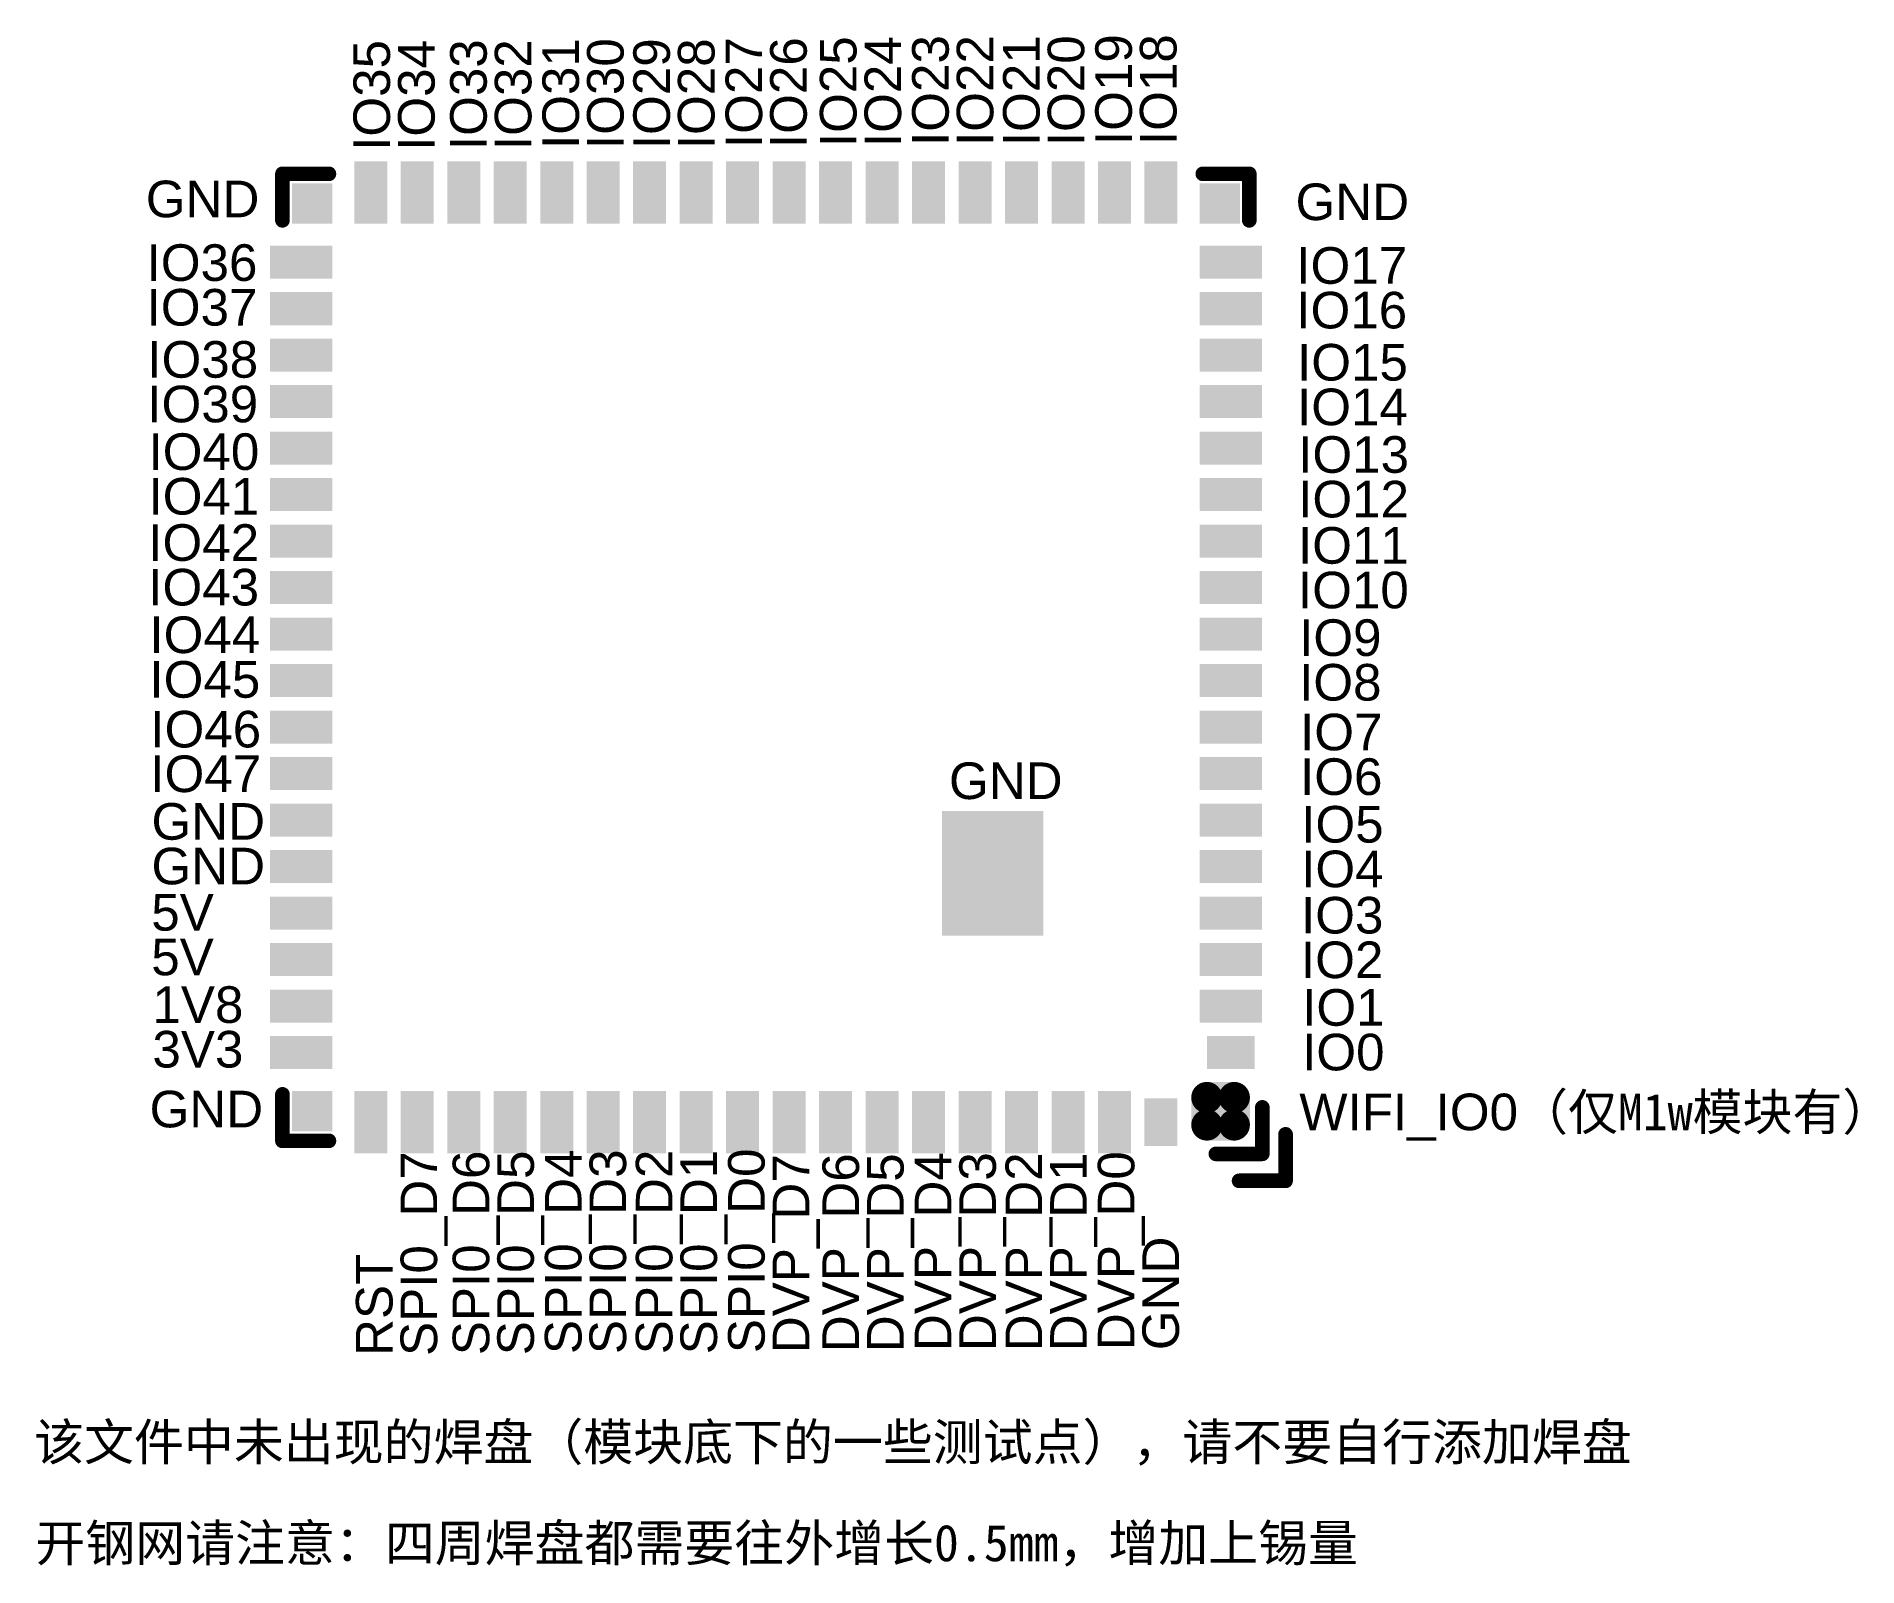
# Model space of a CAD drawing. Header units: millimetres. Extents: x -7.2 to 42.5, y -12.1 to 29.7.
import ezdxf

# ---------------------------------------------------------------- set-up
doc = ezdxf.new("R2010")
doc.units = ezdxf.units.MM
for name, color, linetype in [('PadHoleLayer', 156, 'Continuous'), ('TopLayer', 1, 'Continuous'), ('TopOverlay', 2, 'Continuous'), ('TopPaste', 8, 'Continuous'), ('TopSolder', 216, 'Continuous')]:
    doc.layers.add(name, color=color, linetype=linetype)

msp = doc.modelspace()

# ---------------------------------------------------------------- linework, layer by layer
at = {"layer": 'PadHoleLayer'}
msp.add_lwpolyline([(25.123, 0.3), (25.123, 0.3, -1), (25.123, 0.3), (25.123, 0.3, -1)], format="xyb", close=True, dxfattribs=at)
at = {"layer": 'TopLayer', "const_width": 0.375}
for points in [[(24.561, 0.675, 1), (24.936, 0.675, 1)], [(25.31, 0.675, 1), (25.685, 0.675, 1)], [(24.561, -0.075, 1), (24.936, -0.075, 1)], [(25.31, -0.075, 1), (25.685, -0.075, 1)]]:
    msp.add_lwpolyline(points, format="xyb", close=True, dxfattribs=at)
at = {"layer": 'TopLayer'}
for points in [[(1.505, 24.6), (2.305, 24.6), (1.505, 26.2), (2.305, 26.2)], [(2.775, 24.6), (3.575, 24.6), (2.775, 26.2), (3.575, 26.2)], [(4.045, 24.6), (4.845, 24.6), (4.045, 26.2), (4.845, 26.2)], [(5.315, 24.6), (6.115, 24.6), (5.315, 26.2), (6.115, 26.2)], [(6.585, 24.6), (7.385, 24.6), (6.585, 26.2), (7.385, 26.2)], [(7.855, 24.6), (8.655, 24.6), (7.855, 26.2), (8.655, 26.2)], [(9.125, 24.6), (9.925, 24.6), (9.125, 26.2), (9.925, 26.2)], [(10.395, 24.6), (11.195, 24.6), (10.395, 26.2), (11.195, 26.2)], [(11.665, 24.6), (12.465, 24.6), (11.665, 26.2), (12.465, 26.2)], [(12.935, 24.6), (13.735, 24.6), (12.935, 26.2), (13.735, 26.2)], [(14.205, 24.6), (15.005, 24.6), (14.205, 26.2), (15.005, 26.2)], [(15.475, 24.6), (16.275, 24.6), (15.475, 26.2), (16.275, 26.2)], [(16.745, 24.6), (17.545, 24.6), (16.745, 26.2), (17.545, 26.2)], [(18.015, 24.6), (18.815, 24.6), (18.015, 26.2), (18.815, 26.2)], [(19.285, 24.6), (20.085, 24.6), (19.285, 26.2), (20.085, 26.2)], [(20.555, 24.6), (21.355, 24.6), (20.555, 26.2), (21.355, 26.2)], [(21.825, 24.6), (22.625, 24.6), (21.825, 26.2), (22.625, 26.2)], [(23.095, 24.6), (23.895, 24.6), (23.095, 26.2), (23.895, 26.2)], [(-0.2, 25.6), (-0.2, 24.6), (0.8, 25.6), (0.8, 24.6)], [(24.6, 25.6), (24.6, 24.6), (25.6, 25.6), (25.6, 24.6)], [(-0.8, 23.895), (-0.8, 23.095), (0.8, 23.895), (0.8, 23.095)], [(24.6, 23.895), (24.6, 23.095), (26.2, 23.895), (26.2, 23.095)], [(-0.8, 22.625), (-0.8, 21.825), (0.8, 22.625), (0.8, 21.825)], [(24.6, 22.625), (24.6, 21.825), (26.2, 22.625), (26.2, 21.825)], [(-0.8, 21.355), (-0.8, 20.555), (0.8, 21.355), (0.8, 20.555)], [(24.6, 21.355), (24.6, 20.555), (26.2, 21.355), (26.2, 20.555)], [(-0.8, 20.085), (-0.8, 19.285), (0.8, 20.085), (0.8, 19.285)], [(24.6, 20.085), (24.6, 19.285), (26.2, 20.085), (26.2, 19.285)], [(-0.8, 18.815), (-0.8, 18.015), (0.8, 18.815), (0.8, 18.015)], [(24.6, 18.815), (24.6, 18.015), (26.2, 18.815), (26.2, 18.015)], [(-0.8, 17.545), (-0.8, 16.745), (0.8, 17.545), (0.8, 16.745)], [(24.6, 17.545), (24.6, 16.745), (26.2, 17.545), (26.2, 16.745)], [(-0.8, 16.275), (-0.8, 15.475), (0.8, 16.275), (0.8, 15.475)], [(24.6, 16.275), (24.6, 15.475), (26.2, 16.275), (26.2, 15.475)], [(-0.8, 15.005), (-0.8, 14.205), (0.8, 15.005), (0.8, 14.205)], [(24.6, 15.005), (24.6, 14.205), (26.2, 15.005), (26.2, 14.205)], [(-0.8, 13.735), (-0.8, 12.935), (0.8, 13.735), (0.8, 12.935)], [(24.6, 13.735), (24.6, 12.935), (26.2, 13.735), (26.2, 12.935)], [(-0.8, 12.465), (-0.8, 11.665), (0.8, 12.465), (0.8, 11.665)], [(24.6, 12.465), (24.6, 11.665), (26.2, 12.465), (26.2, 11.665)], [(-0.8, 11.195), (-0.8, 10.395), (0.8, 11.195), (0.8, 10.395)], [(24.6, 11.195), (24.6, 10.395), (26.2, 11.195), (26.2, 10.395)], [(-0.8, 9.925), (-0.8, 9.125), (0.8, 9.925), (0.8, 9.125)], [(24.6, 9.925), (24.6, 9.125), (26.2, 9.925), (26.2, 9.125)], [(-0.8, 8.655), (-0.8, 7.855), (0.8, 8.655), (0.8, 7.855)], [(24.6, 8.655), (24.6, 7.855), (26.2, 8.655), (26.2, 7.855)], [(17.567, 8.451), (17.567, 5.149), (20.234, 8.451), (20.234, 5.149)], [(-0.8, 7.385), (-0.8, 6.585), (0.8, 7.385), (0.8, 6.585)], [(24.6, 7.385), (24.6, 6.585), (26.2, 7.385), (26.2, 6.585)], [(-0.8, 6.115), (-0.8, 5.315), (0.8, 6.115), (0.8, 5.315)], [(24.6, 6.115), (24.6, 5.315), (26.2, 6.115), (26.2, 5.315)], [(-0.8, 4.845), (-0.8, 4.045), (0.8, 4.845), (0.8, 4.045)], [(24.6, 4.845), (24.6, 4.045), (26.2, 4.845), (26.2, 4.045)], [(-0.8, 3.575), (-0.8, 2.775), (0.8, 3.575), (0.8, 2.775)], [(24.6, 3.575), (24.6, 2.775), (26.2, 3.575), (26.2, 2.775)], [(-0.8, 2.305), (-0.8, 1.505), (0.8, 2.305), (0.8, 1.505)], [(24.8, 2.305), (24.8, 1.505), (26, 2.305), (26, 1.505)], [(25.498, -0.45), (25.498, 1.05), (24.748, -0.45), (24.748, 1.05)], [(-0.2, 0.8), (-0.2, -0.2), (0.8, 0.8), (0.8, -0.2)], [(1.505, -0.8), (2.305, -0.8), (1.505, 0.8), (2.305, 0.8)], [(2.775, -0.8), (3.575, -0.8), (2.775, 0.8), (3.575, 0.8)], [(4.045, -0.8), (4.845, -0.8), (4.045, 0.8), (4.845, 0.8)], [(5.315, -0.8), (6.115, -0.8), (5.315, 0.8), (6.115, 0.8)], [(6.585, -0.8), (7.385, -0.8), (6.585, 0.8), (7.385, 0.8)], [(7.855, -0.8), (8.655, -0.8), (7.855, 0.8), (8.655, 0.8)], [(9.125, -0.8), (9.925, -0.8), (9.125, 0.8), (9.925, 0.8)], [(10.395, -0.8), (11.195, -0.8), (10.395, 0.8), (11.195, 0.8)], [(11.665, -0.8), (12.465, -0.8), (11.665, 0.8), (12.465, 0.8)], [(12.935, -0.8), (13.735, -0.8), (12.935, 0.8), (13.735, 0.8)], [(14.205, -0.8), (15.005, -0.8), (14.205, 0.8), (15.005, 0.8)], [(15.475, -0.8), (16.275, -0.8), (15.475, 0.8), (16.275, 0.8)], [(16.745, -0.8), (17.545, -0.8), (16.745, 0.8), (17.545, 0.8)], [(18.015, -0.8), (18.815, -0.8), (18.015, 0.8), (18.815, 0.8)], [(19.285, -0.8), (20.085, -0.8), (19.285, 0.8), (20.085, 0.8)], [(20.555, -0.8), (21.355, -0.8), (20.555, 0.8), (21.355, 0.8)], [(21.825, -0.8), (22.625, -0.8), (21.825, 0.8), (22.625, 0.8)], [(23.095, -0.6), (23.895, -0.6), (23.095, 0.6), (23.895, 0.6)], [(25.873, -0.075), (25.873, 0.675), (24.373, -0.075), (24.373, 0.675)]]:
    msp.add_solid(points, dxfattribs=at)
at = {"layer": 'TopOverlay', "const_width": 0.4}
for points in [[(-0.508, 25.908), (0.762, 25.908)], [(-0.508, 24.638), (-0.508, 25.908)], [(24.638, 25.908), (25.908, 25.908)], [(25.908, 24.638), (25.908, 25.908)], [(-0.508, -0.508), (-0.508, 0.762)], [(26.264, -0.864), (26.264, 0.406)], [(-0.508, -0.508), (0.762, -0.508)], [(26.899, -1.6), (26.899, -0.33)], [(24.994, -0.864), (26.264, -0.864)], [(25.629, -1.6), (26.899, -1.6)]]:
    msp.add_lwpolyline(points, dxfattribs=at)
at = {"layer": 'TopOverlay', "const_width": 0.2}
for points in [[(-0.608, 25.908, 1), (-0.408, 25.908, 1)], [(-0.608, 25.908, 1), (-0.408, 25.908, 1)], [(0.662, 25.908, 1), (0.862, 25.908, 1)], [(24.538, 25.908, 1), (24.738, 25.908, 1)], [(25.808, 25.908, 1), (26.008, 25.908, 1)], [(25.808, 25.908, 1), (26.008, 25.908, 1)], [(-0.608, 24.638, 1), (-0.408, 24.638, 1)], [(25.808, 24.638, 1), (26.008, 24.638, 1)], [(-0.608, 0.762, 1), (-0.408, 0.762, 1)], [(26.164, 0.406, 1), (26.364, 0.406, 1)], [(-0.608, -0.508, 1), (-0.408, -0.508, 1)], [(-0.608, -0.508, 1), (-0.408, -0.508, 1)], [(0.662, -0.508, 1), (0.862, -0.508, 1)], [(26.799, -0.33, 1), (26.999, -0.33, 1)], [(24.894, -0.864, 1), (25.094, -0.864, 1)], [(26.164, -0.864, 1), (26.364, -0.864, 1)], [(26.164, -0.864, 1), (26.364, -0.864, 1)], [(25.529, -1.6, 1), (25.729, -1.6, 1)], [(26.799, -1.6, 1), (26.999, -1.6, 1)], [(26.799, -1.6, 1), (26.999, -1.6, 1)]]:
    msp.add_lwpolyline(points, format="xyb", close=True, dxfattribs=at)
at = {"layer": 'TopPaste', "const_width": 0.375}
for points in [[(24.561, 0.675, 1), (24.936, 0.675, 1)], [(25.31, 0.675, 1), (25.685, 0.675, 1)], [(24.561, -0.075, 1), (24.936, -0.075, 1)], [(25.31, -0.075, 1), (25.685, -0.075, 1)]]:
    msp.add_lwpolyline(points, format="xyb", close=True, dxfattribs=at)
at = {"layer": 'TopPaste'}
for points in [[(1.505, 24.6), (2.305, 24.6), (1.505, 26.2), (2.305, 26.2)], [(2.775, 24.6), (3.575, 24.6), (2.775, 26.2), (3.575, 26.2)], [(4.045, 24.6), (4.845, 24.6), (4.045, 26.2), (4.845, 26.2)], [(5.315, 24.6), (6.115, 24.6), (5.315, 26.2), (6.115, 26.2)], [(6.585, 24.6), (7.385, 24.6), (6.585, 26.2), (7.385, 26.2)], [(7.855, 24.6), (8.655, 24.6), (7.855, 26.2), (8.655, 26.2)], [(9.125, 24.6), (9.925, 24.6), (9.125, 26.2), (9.925, 26.2)], [(10.395, 24.6), (11.195, 24.6), (10.395, 26.2), (11.195, 26.2)], [(11.665, 24.6), (12.465, 24.6), (11.665, 26.2), (12.465, 26.2)], [(12.935, 24.6), (13.735, 24.6), (12.935, 26.2), (13.735, 26.2)], [(14.205, 24.6), (15.005, 24.6), (14.205, 26.2), (15.005, 26.2)], [(15.475, 24.6), (16.275, 24.6), (15.475, 26.2), (16.275, 26.2)], [(16.745, 24.6), (17.545, 24.6), (16.745, 26.2), (17.545, 26.2)], [(18.015, 24.6), (18.815, 24.6), (18.015, 26.2), (18.815, 26.2)], [(19.285, 24.6), (20.085, 24.6), (19.285, 26.2), (20.085, 26.2)], [(20.555, 24.6), (21.355, 24.6), (20.555, 26.2), (21.355, 26.2)], [(21.825, 24.6), (22.625, 24.6), (21.825, 26.2), (22.625, 26.2)], [(23.095, 24.6), (23.895, 24.6), (23.095, 26.2), (23.895, 26.2)], [(-0.2, 25.6), (-0.2, 24.6), (0.8, 25.6), (0.8, 24.6)], [(24.6, 25.6), (24.6, 24.6), (25.6, 25.6), (25.6, 24.6)], [(-0.8, 23.895), (-0.8, 23.095), (0.8, 23.895), (0.8, 23.095)], [(24.6, 23.895), (24.6, 23.095), (26.2, 23.895), (26.2, 23.095)], [(-0.8, 22.625), (-0.8, 21.825), (0.8, 22.625), (0.8, 21.825)], [(24.6, 22.625), (24.6, 21.825), (26.2, 22.625), (26.2, 21.825)], [(-0.8, 21.355), (-0.8, 20.555), (0.8, 21.355), (0.8, 20.555)], [(24.6, 21.355), (24.6, 20.555), (26.2, 21.355), (26.2, 20.555)], [(-0.8, 20.085), (-0.8, 19.285), (0.8, 20.085), (0.8, 19.285)], [(24.6, 20.085), (24.6, 19.285), (26.2, 20.085), (26.2, 19.285)], [(-0.8, 18.815), (-0.8, 18.015), (0.8, 18.815), (0.8, 18.015)], [(24.6, 18.815), (24.6, 18.015), (26.2, 18.815), (26.2, 18.015)], [(-0.8, 17.545), (-0.8, 16.745), (0.8, 17.545), (0.8, 16.745)], [(24.6, 17.545), (24.6, 16.745), (26.2, 17.545), (26.2, 16.745)], [(-0.8, 16.275), (-0.8, 15.475), (0.8, 16.275), (0.8, 15.475)], [(24.6, 16.275), (24.6, 15.475), (26.2, 16.275), (26.2, 15.475)], [(-0.8, 15.005), (-0.8, 14.205), (0.8, 15.005), (0.8, 14.205)], [(24.6, 15.005), (24.6, 14.205), (26.2, 15.005), (26.2, 14.205)], [(-0.8, 13.735), (-0.8, 12.935), (0.8, 13.735), (0.8, 12.935)], [(24.6, 13.735), (24.6, 12.935), (26.2, 13.735), (26.2, 12.935)], [(-0.8, 12.465), (-0.8, 11.665), (0.8, 12.465), (0.8, 11.665)], [(24.6, 12.465), (24.6, 11.665), (26.2, 12.465), (26.2, 11.665)], [(-0.8, 11.195), (-0.8, 10.395), (0.8, 11.195), (0.8, 10.395)], [(24.6, 11.195), (24.6, 10.395), (26.2, 11.195), (26.2, 10.395)], [(-0.8, 9.925), (-0.8, 9.125), (0.8, 9.925), (0.8, 9.125)], [(24.6, 9.925), (24.6, 9.125), (26.2, 9.925), (26.2, 9.125)], [(-0.8, 8.655), (-0.8, 7.855), (0.8, 8.655), (0.8, 7.855)], [(24.6, 8.655), (24.6, 7.855), (26.2, 8.655), (26.2, 7.855)], [(17.567, 8.451), (17.567, 5.149), (20.234, 8.451), (20.234, 5.149)], [(-0.8, 7.385), (-0.8, 6.585), (0.8, 7.385), (0.8, 6.585)], [(24.6, 7.385), (24.6, 6.585), (26.2, 7.385), (26.2, 6.585)], [(-0.8, 6.115), (-0.8, 5.315), (0.8, 6.115), (0.8, 5.315)], [(24.6, 6.115), (24.6, 5.315), (26.2, 6.115), (26.2, 5.315)], [(-0.8, 4.845), (-0.8, 4.045), (0.8, 4.845), (0.8, 4.045)], [(24.6, 4.845), (24.6, 4.045), (26.2, 4.845), (26.2, 4.045)], [(-0.8, 3.575), (-0.8, 2.775), (0.8, 3.575), (0.8, 2.775)], [(24.6, 3.575), (24.6, 2.775), (26.2, 3.575), (26.2, 2.775)], [(-0.8, 2.305), (-0.8, 1.505), (0.8, 2.305), (0.8, 1.505)], [(24.8, 2.305), (24.8, 1.505), (26, 2.305), (26, 1.505)], [(25.498, -0.45), (25.498, 1.05), (24.748, -0.45), (24.748, 1.05)], [(-0.2, 0.8), (-0.2, -0.2), (0.8, 0.8), (0.8, -0.2)], [(1.505, -0.8), (2.305, -0.8), (1.505, 0.8), (2.305, 0.8)], [(2.775, -0.8), (3.575, -0.8), (2.775, 0.8), (3.575, 0.8)], [(4.045, -0.8), (4.845, -0.8), (4.045, 0.8), (4.845, 0.8)], [(5.315, -0.8), (6.115, -0.8), (5.315, 0.8), (6.115, 0.8)], [(6.585, -0.8), (7.385, -0.8), (6.585, 0.8), (7.385, 0.8)], [(7.855, -0.8), (8.655, -0.8), (7.855, 0.8), (8.655, 0.8)], [(9.125, -0.8), (9.925, -0.8), (9.125, 0.8), (9.925, 0.8)], [(10.395, -0.8), (11.195, -0.8), (10.395, 0.8), (11.195, 0.8)], [(11.665, -0.8), (12.465, -0.8), (11.665, 0.8), (12.465, 0.8)], [(12.935, -0.8), (13.735, -0.8), (12.935, 0.8), (13.735, 0.8)], [(14.205, -0.8), (15.005, -0.8), (14.205, 0.8), (15.005, 0.8)], [(15.475, -0.8), (16.275, -0.8), (15.475, 0.8), (16.275, 0.8)], [(16.745, -0.8), (17.545, -0.8), (16.745, 0.8), (17.545, 0.8)], [(18.015, -0.8), (18.815, -0.8), (18.015, 0.8), (18.815, 0.8)], [(19.285, -0.8), (20.085, -0.8), (19.285, 0.8), (20.085, 0.8)], [(20.555, -0.8), (21.355, -0.8), (20.555, 0.8), (21.355, 0.8)], [(21.825, -0.8), (22.625, -0.8), (21.825, 0.8), (22.625, 0.8)], [(23.095, -0.6), (23.895, -0.6), (23.095, 0.6), (23.895, 0.6)], [(25.873, -0.075), (25.873, 0.675), (24.373, -0.075), (24.373, 0.675)]]:
    msp.add_solid(points, dxfattribs=at)
at = {"layer": 'TopSolder', "const_width": 0.426}
for points in [[(24.535, 0.675, 1), (24.961, 0.675, 1)], [(25.285, 0.675, 1), (25.711, 0.675, 1)], [(24.535, -0.075, 1), (24.961, -0.075, 1)], [(25.285, -0.075, 1), (25.711, -0.075, 1)]]:
    msp.add_lwpolyline(points, format="xyb", close=True, dxfattribs=at)
at = {"layer": 'TopSolder'}
for points in [[(1.454, 24.549), (2.356, 24.549), (1.454, 26.251), (2.356, 26.251)], [(2.724, 24.549), (3.626, 24.549), (2.724, 26.251), (3.626, 26.251)], [(3.994, 24.549), (4.896, 24.549), (3.994, 26.251), (4.896, 26.251)], [(5.264, 24.549), (6.166, 24.549), (5.264, 26.251), (6.166, 26.251)], [(6.534, 24.549), (7.436, 24.549), (6.534, 26.251), (7.436, 26.251)], [(7.804, 24.549), (8.706, 24.549), (7.804, 26.251), (8.706, 26.251)], [(9.074, 24.549), (9.976, 24.549), (9.074, 26.251), (9.976, 26.251)], [(10.344, 24.549), (11.246, 24.549), (10.344, 26.251), (11.246, 26.251)], [(11.614, 24.549), (12.516, 24.549), (11.614, 26.251), (12.516, 26.251)], [(12.884, 24.549), (13.786, 24.549), (12.884, 26.251), (13.786, 26.251)], [(14.154, 24.549), (15.056, 24.549), (14.154, 26.251), (15.056, 26.251)], [(15.424, 24.549), (16.326, 24.549), (15.424, 26.251), (16.326, 26.251)], [(16.694, 24.549), (17.596, 24.549), (16.694, 26.251), (17.596, 26.251)], [(17.964, 24.549), (18.866, 24.549), (17.964, 26.251), (18.866, 26.251)], [(19.234, 24.549), (20.136, 24.549), (19.234, 26.251), (20.136, 26.251)], [(20.504, 24.549), (21.406, 24.549), (20.504, 26.251), (21.406, 26.251)], [(21.774, 24.549), (22.676, 24.549), (21.774, 26.251), (22.676, 26.251)], [(23.044, 24.549), (23.946, 24.549), (23.044, 26.251), (23.946, 26.251)], [(-0.251, 25.651), (-0.251, 24.549), (0.851, 25.651), (0.851, 24.549)], [(24.549, 25.651), (24.549, 24.549), (25.651, 25.651), (25.651, 24.549)], [(-0.851, 23.946), (-0.851, 23.044), (0.851, 23.946), (0.851, 23.044)], [(24.549, 23.946), (24.549, 23.044), (26.251, 23.946), (26.251, 23.044)], [(-0.851, 22.676), (-0.851, 21.774), (0.851, 22.676), (0.851, 21.774)], [(24.549, 22.676), (24.549, 21.774), (26.251, 22.676), (26.251, 21.774)], [(-0.851, 21.406), (-0.851, 20.504), (0.851, 21.406), (0.851, 20.504)], [(24.549, 21.406), (24.549, 20.504), (26.251, 21.406), (26.251, 20.504)], [(-0.851, 20.136), (-0.851, 19.234), (0.851, 20.136), (0.851, 19.234)], [(24.549, 20.136), (24.549, 19.234), (26.251, 20.136), (26.251, 19.234)], [(-0.851, 18.866), (-0.851, 17.964), (0.851, 18.866), (0.851, 17.964)], [(24.549, 18.866), (24.549, 17.964), (26.251, 18.866), (26.251, 17.964)], [(-0.851, 17.596), (-0.851, 16.694), (0.851, 17.596), (0.851, 16.694)], [(24.549, 17.596), (24.549, 16.694), (26.251, 17.596), (26.251, 16.694)], [(-0.851, 16.326), (-0.851, 15.424), (0.851, 16.326), (0.851, 15.424)], [(24.549, 16.326), (24.549, 15.424), (26.251, 16.326), (26.251, 15.424)], [(-0.851, 15.056), (-0.851, 14.154), (0.851, 15.056), (0.851, 14.154)], [(24.549, 15.056), (24.549, 14.154), (26.251, 15.056), (26.251, 14.154)], [(-0.851, 13.786), (-0.851, 12.884), (0.851, 13.786), (0.851, 12.884)], [(24.549, 13.786), (24.549, 12.884), (26.251, 13.786), (26.251, 12.884)], [(-0.851, 12.516), (-0.851, 11.614), (0.851, 12.516), (0.851, 11.614)], [(24.549, 12.516), (24.549, 11.614), (26.251, 12.516), (26.251, 11.614)], [(-0.851, 11.246), (-0.851, 10.344), (0.851, 11.246), (0.851, 10.344)], [(24.549, 11.246), (24.549, 10.344), (26.251, 11.246), (26.251, 10.344)], [(-0.851, 9.976), (-0.851, 9.074), (0.851, 9.976), (0.851, 9.074)], [(24.549, 9.976), (24.549, 9.074), (26.251, 9.976), (26.251, 9.074)], [(-0.851, 8.706), (-0.851, 7.804), (0.851, 8.706), (0.851, 7.804)], [(17.516, 8.502), (17.516, 5.098), (20.284, 8.502), (20.284, 5.098)], [(24.549, 8.706), (24.549, 7.804), (26.251, 8.706), (26.251, 7.804)], [(-0.851, 7.436), (-0.851, 6.534), (0.851, 7.436), (0.851, 6.534)], [(24.549, 7.436), (24.549, 6.534), (26.251, 7.436), (26.251, 6.534)], [(-0.851, 6.166), (-0.851, 5.264), (0.851, 6.166), (0.851, 5.264)], [(24.549, 6.166), (24.549, 5.264), (26.251, 6.166), (26.251, 5.264)], [(-0.851, 4.896), (-0.851, 3.994), (0.851, 4.896), (0.851, 3.994)], [(24.549, 4.896), (24.549, 3.994), (26.251, 4.896), (26.251, 3.994)], [(-0.851, 3.626), (-0.851, 2.724), (0.851, 3.626), (0.851, 2.724)], [(24.549, 3.626), (24.549, 2.724), (26.251, 3.626), (26.251, 2.724)], [(-0.851, 2.356), (-0.851, 1.454), (0.851, 2.356), (0.851, 1.454)], [(24.749, 2.356), (24.749, 1.454), (26.051, 2.356), (26.051, 1.454)], [(25.498, -0.501), (25.498, 1.101), (24.748, -0.501), (24.748, 1.101)], [(-0.251, 0.851), (-0.251, -0.251), (0.851, 0.851), (0.851, -0.251)], [(1.454, -0.851), (2.356, -0.851), (1.454, 0.851), (2.356, 0.851)], [(2.724, -0.851), (3.626, -0.851), (2.724, 0.851), (3.626, 0.851)], [(3.994, -0.851), (4.896, -0.851), (3.994, 0.851), (4.896, 0.851)], [(5.264, -0.851), (6.166, -0.851), (5.264, 0.851), (6.166, 0.851)], [(6.534, -0.851), (7.436, -0.851), (6.534, 0.851), (7.436, 0.851)], [(7.804, -0.851), (8.706, -0.851), (7.804, 0.851), (8.706, 0.851)], [(9.074, -0.851), (9.976, -0.851), (9.074, 0.851), (9.976, 0.851)], [(10.344, -0.851), (11.246, -0.851), (10.344, 0.851), (11.246, 0.851)], [(11.614, -0.851), (12.516, -0.851), (11.614, 0.851), (12.516, 0.851)], [(12.884, -0.851), (13.786, -0.851), (12.884, 0.851), (13.786, 0.851)], [(14.154, -0.851), (15.056, -0.851), (14.154, 0.851), (15.056, 0.851)], [(15.424, -0.851), (16.326, -0.851), (15.424, 0.851), (16.326, 0.851)], [(16.694, -0.851), (17.596, -0.851), (16.694, 0.851), (17.596, 0.851)], [(17.964, -0.851), (18.866, -0.851), (17.964, 0.851), (18.866, 0.851)], [(19.234, -0.851), (20.136, -0.851), (19.234, 0.851), (20.136, 0.851)], [(20.504, -0.851), (21.406, -0.851), (20.504, 0.851), (21.406, 0.851)], [(21.774, -0.851), (22.676, -0.851), (21.774, 0.851), (22.676, 0.851)], [(23.044, -0.651), (23.946, -0.651), (23.044, 0.651), (23.946, 0.651)], [(25.924, -0.075), (25.924, 0.675), (24.322, -0.075), (24.322, 0.675)]]:
    msp.add_solid(points, dxfattribs=at)

# ---------------------------------------------------------------- texts
at = {"char_height": 1, "attachment_point": 1, "rotation": 90}
for s, width, insert in [('{\\fArial|b0|i0|c134|p34;IO35}', 1.98605, (1.431, 26.536)), ('{\\fArial|b0|i0|c134|p34;IO34}', 1.98605, (2.651, 26.536)), ('{\\fArial|b0|i0|c134|p34;IO33}', 1.98605, (4.074, 26.556)), ('{\\fArial|b0|i0|c134|p34;IO32}', 1.98605, (5.294, 26.556)), ('{\\fArial|b0|i0|c134|p34;IO31}', 1.98605, (6.594, 26.587)), ('{\\fArial|b0|i0|c134|p34;IO30}', 1.98605, (7.814, 26.586)), ('{\\fArial|b0|i0|c134|p34;IO29}', 1.98605, (9.078, 26.582)), ('{\\fArial|b0|i0|c134|p34;IO28}', 1.98605, (10.297, 26.581)), ('{\\fArial|b0|i0|c134|p34;IO27}', 1.98605, (11.598, 26.613)), ('{\\fArial|b0|i0|c134|p34;IO26}', 1.98605, (12.817, 26.612)), ('{\\fArial|b0|i0|c134|p34;IO25}', 1.98605, (14.176, 26.638)), ('{\\fArial|b0|i0|c134|p34;IO24}', 1.98605, (15.395, 26.638)), ('{\\fArial|b0|i0|c134|p34;IO23}', 1.98605, (16.696, 26.669)), ('{\\fArial|b0|i0|c134|p34;IO22}', 1.98605, (17.915, 26.669)), ('{\\fArial|b0|i0|c134|p34;IO21}', 1.98605, (19.18, 26.664)), ('{\\fArial|b0|i0|c134|p34;IO20}', 1.98605, (20.399, 26.663)), ('{\\fArial|b0|i0|c134|p34;IO19}', 1.98605, (21.7, 26.695)), ('{\\fArial|b0|i0|c134|p34;IO18}', 1.98605, (22.919, 26.694)), ('{\\fArial|b0|i0|c134|p34;SPI0_D7}', 1.98605, (2.719, -6.385)), ('{\\fArial|b0|i0|c134|p34;SPI0_D6}', 1.98605, (4.143, -6.365)), ('{\\fArial|b0|i0|c134|p34;SPI0_D5}', 1.98605, (5.362, -6.365)), ('{\\fArial|b0|i0|c134|p34;SPI0_D4}', 1.98605, (6.663, -6.334)), ('{\\fArial|b0|i0|c134|p34;SPI0_D3}', 1.98605, (7.882, -6.334)), ('{\\fArial|b0|i0|c134|p34;SPI0_D2}', 1.98605, (9.147, -6.339)), ('{\\fArial|b0|i0|c134|p34;SPI0_D1}', 1.98605, (10.366, -6.34)), ('{\\fArial|b0|i0|c134|p34;SPI0_D0}', 1.98605, (11.667, -6.308)), ('{\\fArial|b0|i0|c134|p34;DVP_D7}', 1.98605, (12.886, -6.309)), ('{\\fArial|b0|i0|c134|p34;DVP_D6}', 1.98605, (14.245, -6.283)), ('{\\fArial|b0|i0|c134|p34;DVP_D5}', 1.98605, (15.464, -6.283)), ('{\\fArial|b0|i0|c134|p34;DVP_D4}', 1.98605, (16.765, -6.252)), ('{\\fArial|b0|i0|c134|p34;DVP_D3}', 1.98605, (17.984, -6.252)), ('{\\fArial|b0|i0|c134|p34;DVP_D2}', 1, (19.248, -6.257)), ('{\\fArial|b0|i0|c134|p34;DVP_D1}', 1.98605, (20.467, -6.257)), ('{\\fArial|b0|i0|c134|p34;DVP_D0}', 1.98605, (21.768, -6.226)), ('{\\fArial|b0|i0|c134|p34;GND}', 1.98605, (22.987, -6.227)), ('{\\fArial|b0|i0|c134|p34;RST}', 1.98605, (1.5, -6.385))]:
    msp.add_mtext_dynamic_manual_height_columns(s, width=width, gutter_width=12.5, heights=[0], dxfattribs=dict(at, insert=insert))
at = {"char_height": 1, "attachment_point": 1}
for s, width, insert in [('{\\fArial|b0|i0|c134|p34;GND}', 1.98605, (-4.241, 25.722)), ('{\\fArial|b0|i0|c134|p34;GND}', 1.98605, (27.171, 25.644)), ('{\\fArial|b0|i0|c134|p34;IO36}', 1.98605, (-4.219, 23.983)), ('{\\fArial|b0|i0|c134|p34;IO17}', 1.98605, (27.193, 23.905)), ('{\\fArial|b0|i0|c134|p34;IO37}', 1.98605, (-4.219, 22.763)), ('{\\fArial|b0|i0|c134|p34;IO16}', 1.98605, (27.193, 22.685)), ('{\\fArial|b0|i0|c134|p34;IO38}', 1.98605, (-4.199, 21.339)), ('{\\fArial|b0|i0|c134|p34;IO15}', 1.98605, (27.213, 21.261)), ('{\\fArial|b0|i0|c134|p34;IO39}', 1.98605, (-4.199, 20.12)), ('{\\fArial|b0|i0|c134|p34;IO14}', 1.98605, (27.213, 20.042)), ('{\\fArial|b0|i0|c134|p34;IO40}', 1.98605, (-4.168, 18.819)), ('{\\fArial|b0|i0|c134|p34;IO13}', 1.98605, (27.244, 18.741)), ('{\\fArial|b0|i0|c134|p34;IO41}', 1.98605, (-4.168, 17.6)), ('{\\fArial|b0|i0|c134|p34;IO12}', 1.98605, (27.243, 17.522)), ('{\\fArial|b0|i0|c134|p34;IO42}', 1.98605, (-4.173, 16.336)), ('{\\fArial|b0|i0|c134|p34;IO11}', 1.98605, (27.239, 16.258)), ('{\\fArial|b0|i0|c134|p34;IO43}', 1.98605, (-4.173, 15.117)), ('{\\fArial|b0|i0|c134|p34;IO10}', 1.98605, (27.238, 15.039)), ('{\\fArial|b0|i0|c134|p34;IO44}', 1.98605, (-4.142, 13.816)), ('{\\fArial|b0|i0|c134|p34;IO9}', 1.98605, (27.269, 13.738)), ('{\\fArial|b0|i0|c134|p34;IO45}', 1.98605, (-4.142, 12.597)), ('{\\fArial|b0|i0|c134|p34;IO8}', 1.98605, (27.269, 12.519)), ('{\\fArial|b0|i0|c134|p34;IO46}', 1.98605, (-4.117, 11.238)), ('{\\fArial|b0|i0|c134|p34;IO7}', 1.98605, (27.295, 11.16)), ('{\\fArial|b0|i0|c134|p34;IO47}', 1.98605, (-4.117, 10.019)), ('{\\fArial|b0|i0|c134|p34;IO6}', 1.98605, (27.295, 9.941)), ('{\\fArial|b0|i0|c134|p34;GND}', 9.21148, (17.703, 9.829)), ('{\\fArial|b0|i0|c134|p34;GND}', 1.98605, (-4.086, 8.718)), ('{\\fArial|b0|i0|c134|p34;IO5}', 1.98605, (27.326, 8.64)), ('{\\fArial|b0|i0|c134|p34;GND}', 1.98605, (-4.086, 7.499)), ('{\\fArial|b0|i0|c134|p34;IO4}', 1.98605, (27.325, 7.421)), ('{\\fArial|b0|i0|c134|p34;5V}', 1.98605, (-4.091, 6.234)), ('{\\fArial|b0|i0|c134|p34;IO3}', 1.98605, (27.321, 6.156)), ('{\\fArial|b0|i0|c134|p34;5V}', 1.98605, (-4.091, 5.015)), ('{\\fArial|b0|i0|c134|p34;IO2}', 1.98605, (27.32, 4.937)), ('{\\fArial|b0|i0|c134|p34;1V8}', 1.98605, (-4.06, 3.714)), ('{\\fArial|b0|i0|c134|p34;IO1}', 1.98605, (27.352, 3.636)), ('{\\fArial|b0|i0|c134|p34;3V3}', 1.98605, (-4.06, 2.495)), ('{\\fArial|b0|i0|c134|p34;IO0}', 1.98605, (27.351, 2.417)), ('{\\fArial|b0|i0|c134|p34;GND}', 9.21148, (-4.138, 0.86)), ('{\\fArial|b0|i0|c134|p34;WIFI_IO0\\fSimSun|b0|i0|c134|p2;（仅M1w模块有）}', 15.97911, (27.274, 0.782)), ('{\\fSimSun|b0|i0|c134|p2;该文件中未出现的焊盘（模块底下的一些测试点），请不要自行添加焊盘}', 47.05999, (-7.292, -8.235)), ('{\\fSimSun|b0|i0|c134|p2;开钢网请注意：四周焊盘都需要往外增长0.5mm，增加上锡量}', 47.05999, (-7.259, -10.992))]:
    msp.add_mtext_dynamic_manual_height_columns(s, width=width, gutter_width=12.5, heights=[0], dxfattribs=dict(at, insert=insert))

doc.saveas('drawing.dxf')
